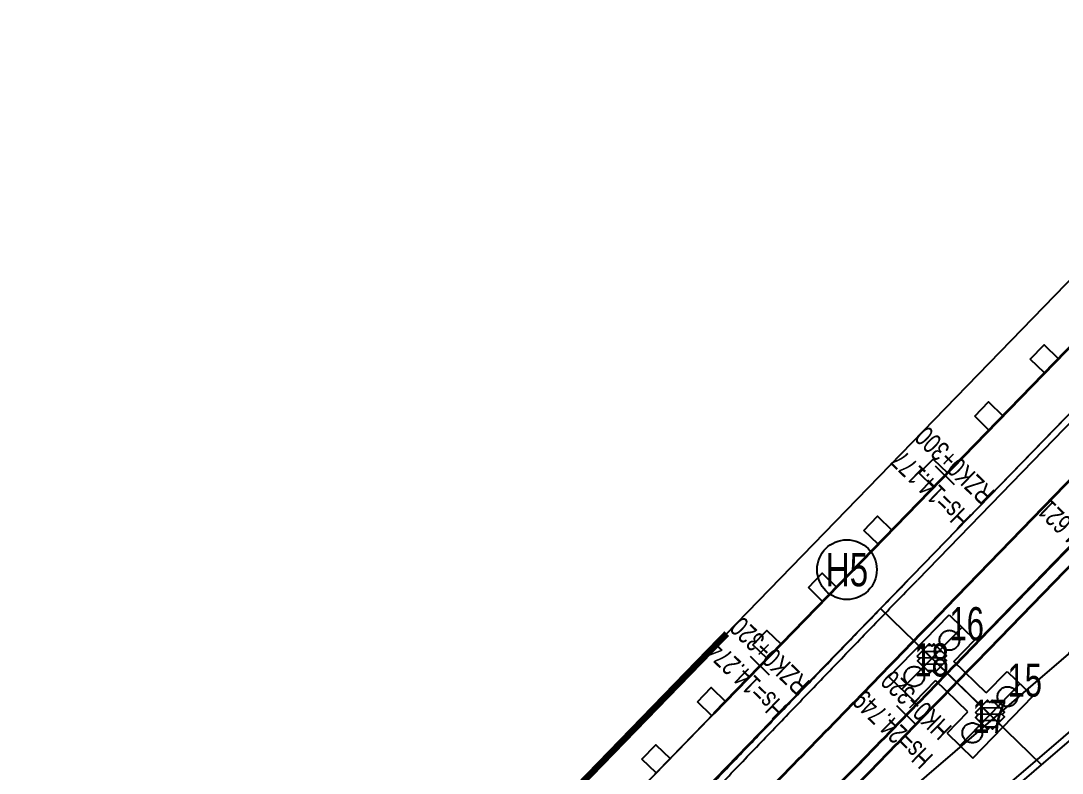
# Model space of a CAD drawing. Extents: x 0 to 558779, y 0 to 2762081.
# Drawn here: x 519707.1 to 519785.6, y 2757803.7 to 2757860.4 of the extents above; entities that cross this region are included whole.
import ezdxf
from ezdxf.enums import TextEntityAlignment as Align

# ---------------------------------------------------------------- set-up
doc = ezdxf.new("R2010")
doc.units = 0
doc.header["$LTSCALE"] = 20
for name, pattern in [('CENTER', [2, 1.25, -0.25, 0.25, -0.25]), ('DASHED', [19.049999999999997, 12.7, -6.349999999999999]), ('HIDDEN', [0.375, 0.25, -0.125])]:
    doc.linetypes.add(name, pattern=pattern)
for name, color, linetype in [('B-标线', 8, 'Continuous'), ('DL-中心线', 10, 'Continuous'), ('DL-人行道边线', 1, 'Continuous'), ('DL-挡墙范围', 2, 'HIDDEN'), ('DL-树池', 110, 'Continuous'), ('DL-非机动车道边线', 6, 'Continuous'), ('L-洛秀互通匝道边线', 140, 'Continuous'), ('L-脊线', 222, 'Continuous'), ('L-辅路绿化带', 3, 'Continuous'), ('QL-分孔线', 4, 'Continuous'), ('QL-墩号', 6, 'Continuous'), ('QL-桥墩', 191, 'Continuous'), ('XW_E', 7, 'Continuous'), ('XW_H', 7, 'Continuous'), ('XW_RZ-海江左慢行', 7, 'Continuous'), ('桩号-H', 7, 'Continuous'), ('桩号-RZ-海江左慢行', 7, 'Continuous'), ('设计高-H', 7, 'Continuous'), ('设计高-RZ-海江左慢行', 7, 'Continuous'), ('设计高-地面高-H', 7, 'Continuous'), ('设计高-地面高-RZ-海江左慢行', 7, 'Continuous')]:
    doc.layers.add(name, color=color, linetype=linetype)
doc.layers.add('坐标标注', color=6, linetype='Continuous', plot=False)
doc.styles.get("Standard").update_dxf_attribs({"font": 'fsdb_e.shx', "width": 0.7, "bigfont": 'hzdx.shx'})

# ---------------------------------------------------------------- blocks, each defined once
blk = doc.blocks.new('shuchi01')
at = {"layer": 'DL-树池', "color": 3}
blk.add_lwpolyline([(-0.75, 1.5), (0.75, 1.5), (0.75, 0), (-0.75, 0)], close=True, dxfattribs=at)
blk = doc.blocks.new('17m柱式墩双排桩4根1.5')
h = blk.add_hatch()
h.set_pattern_fill('ANSI31', color=3, scale=0.15)
h.set_pattern_definition([(45, (-2.450000000024738, -0.1499999995342662), (-0.3367596045400932, 0.3367596045400933), [])])
h.paths.add_polyline_path([(-3.950000000024745, -0.6499999997672133), (-3.950000000024724, 0.6500000002329029), (-3.70000000002473, 0.6500000002329029), (-3.70000000002473, 0.9000000002329029), (-2.40000000002473, 0.9000000002329029), (-2.40000000002473, 0.6500000002329029), (-2.15000000002473, 0.6500000002329029), (-2.150000000024752, -0.6499999997670969), (-2.400000000024752, -0.6499999997670969), (-2.400000000024752, -0.8999999997670968), (-3.700000000024752, -0.8999999997672132), (-3.700000000024752, -0.6499999997672133)])
h = blk.add_hatch()
h.set_pattern_fill('ANSI31', color=3, scale=0.15)
h.set_pattern_definition([(45, (3.650000000141153, -0.1499999997670969), (-0.3367596045400932, 0.3367596045400933), [])])
h.paths.add_polyline_path([(2.150000000141146, -0.6500000000000439), (2.150000000141168, 0.6500000000000723), (2.400000000141161, 0.6500000000000723), (2.400000000141161, 0.9000000000000722), (3.700000000141161, 0.9000000000000722), (3.700000000141161, 0.6500000000000723), (3.950000000141161, 0.6500000000000723), (3.950000000141138, -0.6499999999999276), (3.700000000141138, -0.6499999999999276), (3.700000000141138, -0.8999999999999275), (2.400000000141139, -0.9000000000000438), (2.400000000141139, -0.6500000000000439)])
at = {"layer": 'QL-桥墩', "color": 1}
for p, q in [((-4.400000000030559, 3.25), (-1.700000000018917, 3.25)), ((-4.400000000088767, -3.249999999534338), (-4.400000000030559, 3.25)), ((-1.700000000018917, 1), (-1.700000000018917, 3.25)), ((1.70000000019354, 3.25), (4.400000000146973, 3.25)), ((1.70000000019354, 1), (1.70000000019354, 3.25)), ((4.400000000088767, -3.249999999534338), (4.400000000146973, 3.25)), ((1.70000000019354, 1), (-1.700000000018917, 1)), ((-1.700000000077125, -3.249999999534338), (-1.700000000077125, -0.9999999995343388)), ((1.700000000135332, -0.9999999995343388), (-1.700000000077125, -0.9999999995343388)), ((1.700000000135332, -3.249999999534338), (1.700000000135332, -0.9999999995343388)), ((-4.400000000088767, -3.249999999534338), (-1.700000000077125, -3.249999999534338)), ((1.700000000135332, -3.249999999534338), (4.400000000088767, -3.249999999534338))]:
    blk.add_line(p, q, dxfattribs=at)
at = {"layer": 'QL-桥墩', "color": 3, "linetype": 'CENTER'}
for p, q in [((-3.050000000053842, -3.249999999534338), (-3.049999999995634, 3.25)), ((3.050000000112049, -3.249999999534338), (3.050000000170257, 3.25)), ((4.400000000088767, 0), (-4.400000000088767, 0))]:
    blk.add_line(p, q, dxfattribs=at)
at = {"layer": 'QL-桥墩', "color": 1}
for points in [[(-3.950000000024745, -0.6499999997672133), (-3.950000000024745, 0.6500000002329029), (-3.70000000002473, 0.6500000002329029), (-3.70000000002473, 0.9000000002329029), (-2.40000000002473, 0.9000000002329029), (-2.40000000002473, 0.6500000002329029), (-2.15000000002473, 0.6500000002329029), (-2.15000000002473, -0.6499999997670969), (-2.400000000024752, -0.6499999997670969), (-2.400000000024752, -0.8999999997670968), (-3.700000000024752, -0.8999999997670968), (-3.700000000024752, -0.6499999997672133)], [(2.150000000141146, -0.6500000000000439), (2.150000000141146, 0.6500000000000723), (2.400000000141161, 0.6500000000000723), (2.400000000141161, 0.9000000000000722), (3.700000000141161, 0.9000000000000722), (3.700000000141161, 0.6500000000000723), (3.950000000141161, 0.6500000000000723), (3.950000000141161, -0.6499999999999276), (3.700000000141138, -0.6499999999999276), (3.700000000141138, -0.8999999999999275), (2.400000000141139, -0.8999999999999275), (2.400000000141139, -0.6500000000000439)]]:
    blk.add_lwpolyline(points, close=True, dxfattribs=at)
at = {"layer": 'QL-桥墩', "color": 3, "linetype": 'DASHED'}
for centre in [(-3.049999999995634, 1.899999999906867), (3.050000000170257, 1.899999999906867), (-3.050000000053842, -1.899999999441206), (3.050000000112049, -1.899999999441206)]:
    blk.add_circle(centre, 0.75, dxfattribs=at)

msp = doc.modelspace()

# ---------------------------------------------------------------- linework, layer by layer
at = {"layer": 'B-标线', "lineweight": 35, "flags": 128}
for points in [[(519801.3586491061, 2757841.377704985), (519776.8622204041, 2757816.149091547, -0.0001929116598627), (519771.4444969128, 2757810.572305915, -0.0005787041457668), (519766.021964264, 2757805.007777466, -0.0009645071125628), (519760.5860666442, 2757799.463870553, -0.0013503103332184), (519755.1283636785, 2757793.94903154, -0.0017361139968062), (519749.640549961, 2757788.471806833, -0.0021219181465886), (519744.1144952051, 2757783.040880357, -0.0025077229639076), (519738.542285441, 2757777.665109671, -0.0028935284714258), (519732.9162655261, 2757772.353560409, -0.0032793147477122), (519727.229118409, 2757767.115570668, -0.0034721931990796), (519721.7640309318, 2757762.216954217, -0.0034721788620074), (519716.7185499701, 2757757.819455471, -0.0034721998804231), (519711.9950267776, 2757753.816745175, -0.0034721921868158), (519707.5280770817, 2757750.13689135, -0.0034722695561536), (519703.2713108979, 2757746.728370561, -0.0034721389420025)], [(519803.8697424914, 2757838.939588908), (519779.3732636301, 2757813.710923809, -0.0001929116598659), (519773.9539718285, 2757808.13252403, -0.0005787041457593), (519768.5257848537, 2757802.562193189, -0.0009645071125535), (519763.0804334925, 2757797.008644693, -0.0013503103332157), (519757.6094329477, 2757791.480368889, -0.0017361139968128), (519752.1044160414, 2757785.985974187, -0.0021219181466004), (519746.5571738883, 2757780.534225045, -0.0025077229638979), (519740.9596977224, 2757775.134078684, -0.0028935284714385), (519735.3042221867, 2757769.794720244, -0.0032793147477575), (519729.5833057493, 2757764.525628204, -0.003472193198997), (519724.0819881471, 2757759.594536565, -0.0034721788620104), (519718.9998108001, 2757755.16505365, -0.0034721998803725), (519714.2391647296, 2757751.130885006, -0.0034721921868031), (519709.7346680254, 2757747.420099785, -0.0034722695563127), (519705.4399341364, 2757743.981176857, -0.0034721389419929)], [(519804.5871977442, 2757838.242984314), (519780.0907045518, 2757813.014304455, -0.0001929116598634), (519774.6709646486, 2757807.435443478, -0.0005787041457536), (519769.2411621652, 2757801.863454825, -0.0009645071125868), (519763.793109735, 2757796.30715159, -0.0013503103332324), (519758.3183098817, 2757790.775036703, -0.0017361139968199), (519752.8083777784, 2757785.275736289, -0.002121918146599), (519747.2550820835, 2757779.818037814, -0.0025077229639178), (519741.6503869456, 2757774.410926972, -0.002893528471397), (519735.9864955184, 2757769.063623054, -0.0032793147478488), (519730.2559307036, 2757763.785644643, -0.0034721931990004), (519724.7442616683, 2757758.845274405, -0.0034721788620232), (519719.6515996624, 2757754.406653176, -0.0034721998803794), (519714.8803470435, 2757750.363496421, -0.0034721921868403), (519710.3651226149, 2757746.643873652, -0.0034722695564102), (519706.0595408045, 2757743.196264392, -0.0034721389421447)]]:
    msp.add_lwpolyline(points, format="xyb", dxfattribs=at)
at = {"layer": 'DL-中心线', "linetype": 'CENTER', "lineweight": 35, "ltscale": 5, "flags": 128}
for points in [[(519972.8560540283, 2758047.225408648), (519967.6176057326, 2758032.372211618, -0.1331082140106523), (519905.2464328923, 2757941.92879704), (519834.0243615144, 2757881.644859185, 0.0244319865149266), (519798.334686819, 2757848.311887452), (519745.3753274382, 2757793.769602046, 0.1531871002243434), (519723.8265070193, 2757750.994975526, -0.0264888816541139), (519719.2958215855, 2757730.309078949), (519694.5235847923, 2757640.304723051, -0.156370586992279), (519677.8240319666, 2757614.749623724, 0.2358019115662745), (519655.6750461131, 2757565.927316255), (519656.2844726898, 2757549.57256856, 0.1125262926384158), (519662.0269027165, 2757528.10342119, -0.1102365594900873), (519681.3724745692, 2757457.065256183, -0.1911273528178671), (519652.5742908694, 2757373.373415782, -0.0218670674201616), (519613.4818923929, 2757331.648324909, 0.0327792850955108), (519560.0534383733, 2757272.069346088, -0.0371839509956305), (519540.026832392, 2757250.128819554), (519529.5445838429, 2757240.232811462, 0.0025362034736041), (519524.3230746405, 2757235.252992563)], [(519983.2302287171, 2758043.566628817, -6.13776656214e-05), (519982.5833518215, 2758041.732940059, -0.000184132998714), (519981.9355746368, 2758039.89956919, -0.000306888337356), (519981.2859973424, 2758038.066835423, -0.0004296436852468), (519980.633721059, 2758036.235060624, -0.0005523990460862), (519979.9778483268, 2758034.40457063, -0.0006751544235736), (519979.317483594, 2758032.575696572, -0.0007979098214087), (519978.6517337182, 2758030.748776188, -0.0009206652432910001), (519977.9797084837, 2758028.92415513, -0.0010434206929201), (519977.3005211389, 2758027.102188265, -0.0011047984292958), (519976.647942028, 2758025.374339175, -0.0011047984292958), (519976.045478861, 2758023.800292852, -0.0011047984292958), (519975.481395909, 2758022.345827263, -0.0011047984292958), (519974.9478129131, 2758020.9878498, -0.0011047984292958), (519974.4391420105, 2758019.709904631, -0.0011047984292958), (519973.9512548344, 2758018.49977368, -0.0011047984292958), (519973.4810019126, 2758017.348089438, -0.0011047984292958), (519973.0259178537, 2758016.247482252, -0.0011047984292958), (519972.5840314906, 2758015.192030045, -0.0011047984292958), (519972.1537386731, 2758014.176888841, -0.0011047984292958), (519971.7337141834, 2758013.198036408, -0.0011047984292958), (519971.3228490174, 2758012.252089328, -0.0011047984292958), (519970.9202046514, 2758011.336169346, -0.0005523990460862), (519970.7217100367, 2758010.88868313, -0.1065559462043976), (519916.0295152737, 2757936.021362273, -0.0005523990460862), (519915.6635734028, 2757935.696199893, -0.0011047984292958), (519914.9134535236, 2757935.034118278, -0.0011047984292958), (519914.1372280093, 2757934.355074823, -0.0011047984292958), (519913.3324402652, 2757933.657300256, -0.0011047984292958), (519912.4962042933, 2757932.938709294, -0.0011047984292958), (519911.6250912675, 2757932.196816433, -0.0011047984292958), (519910.714974348, 2757931.42862058, -0.0011047984292958), (519909.7608112333, 2757930.630443186, -0.0011047984292958), (519908.7563308707, 2757929.797694713, -0.0011047984292958), (519907.693566958, 2757928.924526455, -0.0011047984292958), (519906.5621352482, 2757928.003290388, -0.0011047984292958), (519905.348058182, 2757927.023659537, -0.0011047984292958), (519904.031732722, 2757925.971105037, -0.0011047984292958), (519902.584125707, 2757924.824041001, -0.0010434206929201), (519901.0549481005, 2757923.623010378, -0.0009206652432910001), (519899.5210642046, 2757922.427995686, -0.0007979098214087), (519897.9830817172, 2757921.238260061, -0.0006751544235736), (519896.4416006102, 2757920.053060544, -0.0005523990460862), (519894.8972142055, 2757918.871648977, -0.0004296436852468), (519893.3505102637, 2757917.693272899, -0.000306888337356), (519891.802072084, 2757916.517176421, -0.000184132998714), (519890.2524796119, 2757915.342601095, -6.13776656214e-05), (519888.702310554, 2757914.16878677, 2.70061728461e-05), (519887.1520877003, 2757912.995043487, 8.10185186958e-05), (519885.602118475, 2757911.82096531, 0.0001350308650182), (519884.0526567241, 2757910.646217512, 0.0001890432121285), (519882.5039567275, 2757909.470465694, 0.0002430555603418), (519880.956273415, 2757908.293375951, 0.0002970679099733), (519879.4098625828, 2757907.114615037, 0.000351080261338), (519877.8649811089, 2757905.933850536, 0.0004050926147512), (519876.3218871672, 2757904.750751023, 0.0004591049705279), (519874.7808404407, 2757903.56498624, 0.0004861111494011), (519873.3191735224, 2757902.435890908, 0.0004861111494011), (519871.9873818128, 2757901.402973552, 0.0004861111494011), (519870.7565307161, 2757900.444501591, 0.0004861111494011), (519869.6070941556, 2757899.545829243, 0.0004861111494011), (519868.5251566343, 2757898.696533284, 0.0004861111494011), (519867.5003851891, 2757897.888884513, 0.0004861111494011), (519866.5248567143, 2757897.116964421, 0.0004861111494011), (519865.5923371067, 2757896.376122523, 0.0004861111494011), (519864.6978160757, 2757895.662626367, 0.0004861111494011), (519863.8371948103, 2757894.973426683, 0.0004861111494011), (519863.0070692502, 2757894.305994512, 0.0004861111494011), (519862.2045754526, 2757893.658205067, 0.0004861111494011), (519861.4272765968, 2757893.028252927, 0.0002430555603418), (519861.0474093697, 2757892.71947308, 0.0192772896442469), (519832.1126070613, 2757867.26110237, 0.0002777777849223), (519831.7073461036, 2757866.8753977, 0.0005555556127115), (519830.8803873381, 2757866.085707239, 0.0005555556127115), (519830.0297771464, 2757865.269809042, 0.0005555556127115), (519829.153131025, 2757864.425188298, 0.0005555556127115), (519828.2476428949, 2757863.548890028, 0.0005555556127115), (519827.3099731668, 2757862.63740271, 0.0005555556127115), (519826.3360954786, 2757861.686499039, 0.0005555556127115), (519825.321081769, 2757860.691012761, 0.0005555556127115), (519824.2587923735, 2757859.644517097, 0.0005555556127115), (519823.1414141997, 2757858.538845833, 0.0005555556127115), (519821.9587446949, 2757857.363351273, 0.0005555556127115), (519820.6970263722, 2757856.103697216, 0.0005555556127115), (519819.3369301058, 2757854.73977171, 0.0005555556127115), (519817.8497763211, 2757853.241778636, 0.0005246914061741), (519816.2875582315, 2757851.66135324, 0.0004629629960393), (519814.728464952, 2757850.077845002, 0.0004012345894327), (519813.1721108723, 2757848.491644346, 0.0003395061858838), (519811.6181083793, 2757846.903139673, 0.0002777777849223), (519810.0660681475, 2757845.312717648, 0.0002160493860776), (519808.5155994283, 2757843.720763488, 0.0001543209888794), (519806.966310336, 2757842.127661245, 9.25925928572e-05), (519805.4178081338, 2757840.533794099, 3.08641975407e-05), (519803.8696995184, 2757838.939544648), (519779.3735573014, 2757813.711226258, -0.0001929013633002), (519773.9539718675, 2757808.13252407, -0.0005787041473248), (519768.5257848537, 2757802.562193189, -0.0009645071036225), (519763.0804334926, 2757797.008644693, -0.0013503103470422), (519757.6094329477, 2757791.48036889, -0.0017361139924331), (519752.1044160413, 2757785.985974188, -0.002121918154645), (519746.5571738884, 2757780.534225045, -0.0025077229485284), (519740.9596977223, 2757775.134078684, -0.0028935284889342), (519735.3042221867, 2757769.794720244, -0.0032793348907145), (519729.5832703473, 2757764.525596024, -0.0034722384505116), (519724.081942001, 2757759.594495776, -0.0034722384505116), (519718.9997732471, 2757755.165021376, -0.0034722384505116), (519714.2391436027, 2757751.130867353, -0.0034722384505116), (519709.7346394559, 2757747.420076581, -0.0034722384505116), (519705.4399857229, 2757743.981217579, -0.0034722384505116), (519701.3210848123, 2757740.775991377, -0.0034722384505116), (519697.3520014998, 2757737.774949799, -0.0034722384505116), (519693.5125009, 2757734.954859337, -0.0034722384505116), (519689.7864635851, 2757732.296997386, -0.0034722384505116), (519686.1608241242, 2757729.786006595, -0.0034722384505116), (519682.6248363726, 2757727.409098722, -0.0034722384505116), (519679.1695505735, 2757725.15548578, -0.0034722384505116), (519675.7874322208, 2757723.015963748, -0.0017361139924331), (519674.1217719772, 2757721.98646552, -0.1059643193583257), (519563.4381440322, 2757682.960440644, -0.0009920638175233), (519562.3280580326, 2757682.819992409, -0.0019841295878083), (519560.0575830697, 2757682.546486582, -0.0019841295878083), (519557.715034295, 2757682.283145313, -0.0019841295878083), (519555.2935368826, 2757682.030376449, -0.0019841295878083), (519552.7849994042, 2757681.788635592, -0.0019841295878083), (519550.1797911924, 2757681.558436376, -0.0019841295878083), (519547.4663006773, 2757681.340364033, -0.0019841295878083), (519544.6303161875, 2757681.135093714, -0.0019841295878083), (519541.654133345, 2757680.943415862, -0.0019841295878083), (519538.5152252342, 2757680.766272504, -0.0019841295878083), (519535.1841811202, 2757680.604811122, -0.0019841295878083), (519531.6213522516, 2757680.460468433, -0.0019841295878083), (519527.7710494488, 2757680.335108571, -0.0019841295878083), (519523.5506739142, 2757680.231269154, -0.0018738999006268), (519519.1068727559, 2757680.156267947, -0.0016534406601984), (519514.6626507692, 2757680.11261789, -0.0014329815804915), (519510.218241994, 2757680.096401952, -0.0012125226400763), (519505.7738079028, 2757680.103701524, -0.0009920638175233), (519501.3294477578, 2757680.130597241, -0.0007716050914029), (519496.8852089795, 2757680.173169525, -0.0005511464402856), (519492.4410975141, 2757680.227498902, -0.0003306878427419), (519487.9970882034, 2757680.289666137, -0.0001102292773424), (519483.5531351539, 2757680.355752231), (519395.6916920307, 2757681.675257197)], [(519736.3970131029, 2757361.60983472, 0.0061165837414618), (519747.0823970372, 2757374.993234307, 0.05866860067478701), (519871.2186815033, 2757580.064001562, 0.0262276942430755), (519898.0769045729, 2757648.359657723, -0.0209051399802004), (519927.8377325751, 2757726.465889602, -0.0001215277783761), (519928.0311108011, 2757726.915610605, -0.0002430555603418), (519928.4270112764, 2757727.834466557, -0.0002430555603418), (519928.8360226246, 2757728.781217542, -0.0002430555603418), (519929.259405459, 2757729.758622982, -0.0002430555603418), (519929.6986409578, 2757730.769927897, -0.0002430555603418), (519930.155489172, 2757731.818991601, -0.0002430555603418), (519930.6320688152, 2757732.910463871, -0.0002430555603418), (519931.1309690808, 2757734.050031914, -0.0002430555603418), (519931.6554107676, 2757735.244776394, -0.0002430555603418), (519932.2094862383, 2757736.503701826, -0.0002430555603418), (519932.798531218, 2757737.838558715, -0.0002430555603418), (519933.4297295699, 2757739.265181347, -0.0002430555603418), (519934.1131590966, 2757740.805802058, -0.0002430555603418), (519934.8637498203, 2757742.493386374, -0.0002295524731678), (519935.6556303366, 2757744.269277468, -0.0002025462990661), (519936.449045284, 2757746.044483572, -0.0001755401252598), (519937.2438023722, 2757747.819089222, -0.0001485339517096), (519938.0397095057, 2757749.59317939, -0.0001215277783761), (519938.8365747545, 2757751.366839418, -9.45216052198e-05), (519939.6342063284, 2757753.140154965, -6.75154322014e-05), (519940.4324125482, 2757754.91321193, -4.05092592814e-05), (519941.2310018189, 2757756.686096406, -1.35030864206e-05), (519942.0297826009, 2757758.458894607, 0.0001929012369606), (519942.8281392901, 2757760.231883776, 0.0005787037683059), (519943.6237587775, 2757762.006102513, 0.0009645064719239999), (519944.4138981867, 2757763.782767707, 0.0013503094626635), (519945.1958033903, 2757765.56307084, 0.0017361128553735), (519945.9667036295, 2757767.348165182, 0.0021219167649035), (519946.7238064295, 2757769.139152853, 0.0025077213061036), (519947.4642929112, 2757770.937071721, 0.0028935265938247), (519948.1853136016, 2757772.742882105, 0.0032793327429186), (519948.8839848471, 2757774.557453256, 0.0034722361763719), (519949.524278514, 2757776.289878348, 0.0034722361763719), (519950.0865162976, 2757777.878724257, 0.0034722361763719), (519950.586431312, 2757779.356462239, 0.0034722361763719), (519951.0347342893, 2757780.744917238, 0.0034722361763719), (519951.4391248392, 2757782.059577229, 0.0034722361763719), (519951.8053698149, 2757783.311891421, 0.0034722361763719), (519952.1379293496, 2757784.510597474, 0.0034722361763719), (519952.4403432036, 2757785.662536293, 0.0034722361763719), (519952.7154810522, 2757786.773177175, 0.0034722361763719), (519952.9657111759, 2757787.846969936, 0.0034722361763719), (519953.1930179553, 2757788.887588932, 0.0034722361763719), (519953.3990860162, 2757789.898106943, 0.0034722361763719), (519953.5853619415, 2757790.881122057, 0.0017361128553735), (519953.6714764318, 2757791.363021896, 0.5897382322642627), (519858.2880169908, 2757868.254483786, 0.002232146564339), (519857.7062841795, 2757868.014211622, 0.0044643153720325), (519856.5240436857, 2757867.507227254, 0.0044643153720325), (519855.314928418, 2757866.962952131, 0.0044643153720325), (519854.0763770139, 2757866.378604885, 0.0044643153720325), (519852.805335436, 2757865.750934997, 0.0044643153720325), (519851.4981238606, 2757865.076099748, 0.0044643153720325), (519850.1502540143, 2757864.349496208, 0.0044643153720325), (519848.7561724554, 2757863.565526281, 0.0044643153720325), (519847.308889596, 2757862.717258898, 0.0044643153720325), (519845.7994256536, 2757861.795928072, 0.0044643153720325), (519844.215949768, 2757860.790156949, 0.0044643153720325), (519842.5423757228, 2757859.684698637, 0.0044643153720325), (519840.7559267937, 2757858.458264035, 0.0044643153720325), (519838.8225630785, 2757857.079464511, 0.0042162948255607), (519836.8127015186, 2757855.592753935, 0.0037202552582442), (519834.8266855252, 2757854.074325436, 0.0032242175216723), (519832.861945176, 2757852.52845717, 0.0027281813717384), (519830.9157429775, 2757850.959306143, 0.002232146564339), (519828.9852001024, 2757849.370922483, 0.0017361128553735), (519827.0673215978, 2757847.767265135, 0.0012400800007431), (519825.159020714, 2757846.152218731, 0.0007440477563509), (519823.2571425047, 2757844.529611376, 0.0002480158781012), (519821.3584868731, 2757842.903233115), (519718.447648368, 2757754.69134046)]]:
    msp.add_lwpolyline(points, format="xyb", dxfattribs=at)
at = {"layer": 'DL-人行道边线', "flags": 128}
msp.add_lwpolyline([(519795.8236435931, 2757850.75005519), (519742.8642842123, 2757796.207769783, 0.1531871002258186), (519720.3727029, 2757751.561753354, -0.0264888816542536), (519715.9213044614, 2757731.237859967), (519706.7339682318, 2757697.857738234)], format="xyb", dxfattribs=at)
at = {"layer": 'DL-挡墙范围', "ltscale": 10, "const_width": 0.5}
msp.add_lwpolyline([(519760.3458763685, 2757814.21187708), (519751.7943455078, 2757805.404745683), (519746.456744694, 2757799.907606927), (519738.9935479593, 2757791.935670304), (519735.7588637487, 2757787.85648726), (519731.6339274038, 2757781.764459349), (519728.4894488949, 2757776.178753467), (519727.104230004, 2757773.350820865), (519725.242786954, 2757769.051148902), (519723.8948088048, 2757765.441867158)], dxfattribs=at)
at = {"layer": 'DL-非机动车道边线', "flags": 128}
msp.add_lwpolyline([(519798.3341746303, 2757848.311359954), (519745.3753274382, 2757793.769602046, 0.153187100226026), (519723.8265070193, 2757750.994975526, -0.0264888816541139), (519719.2958215855, 2757730.309078949), (519710.0392428096, 2757696.677379984)], format="xyb", dxfattribs=at)
at = {"layer": 'L-洛秀互通匝道边线', "flags": 128}
for points in [[(519815.7458263111, 2757861.051991665, 0.0005555609178578), (519814.3747329341, 2757859.677038081, 0.0005555603160294), (519812.8766071034, 2757858.167992997, 0.0005246930226858), (519811.3040560627, 2757856.577114232, 0.0004629630229859), (519809.735868073, 2757854.984368864, 0.0004012345704252), (519808.1716457593, 2757853.390149082, 0.0003395061758243), (519806.6109955883, 2757851.794849138, 0.0002777778458494), (519805.0535232155, 2757850.198860637, 0.0002160493590477), (519803.4988337759, 2757848.602572823, 0.0001543209475321), (519801.946532177, 2757847.006372882, 9.25926615735e-05), (519800.3962233894, 2757845.410646226, 3.08632877484e-05), (519798.8475597143, 2757843.815825177), (519774.3514711252, 2757818.587562018)], [(519816.0994834583, 2757860.698542062, 0.0005555605197783), (519814.729175589, 2757859.324376198, 0.0005555598700174), (519813.2318334761, 2757857.816120543, 0.0005246929085259), (519811.6600205032, 2757856.225988447, 0.0004629630224794), (519810.0924821357, 2757854.633902874, 0.0004012345666596), (519808.5288218388, 2757853.040255887, 0.0003395062403094), (519806.9686465019, 2757851.445441319, 0.0002777777497349), (519805.4115621392, 2757849.849850423, 0.000216049410523), (519803.8571741797, 2757848.253872157, 0.0001543209998842), (519802.3050877597, 2757846.65789348, 9.25925432539e-05), (519800.754908014, 2757845.062299645, 3.08633892301e-05), (519799.2062833471, 2757843.467518766), (519774.7101915674, 2757818.239252322)], [(519852.3208830913, 2757860.407622363, 0.0044641471629517), (519850.9968919216, 2757859.663068558, 0.0044642843614255), (519849.6189444406, 2757858.855439817, 0.0044642270367953), (519848.1780979648, 2757857.975991157, 0.0044641885715177), (519846.662495177, 2757857.013330826, 0.0044641711570966), (519845.0560223976, 2757855.952195403, 0.0044640791815114), (519843.3359114202, 2757854.771303318, 0.0044641717381854), (519841.4680311466, 2757853.43920371, 0.0042162072444757), (519839.5192239594, 2757851.997655011, 0.0037202552585373), (519837.5864048222, 2757850.519898704, 0.0032242174657634), (519835.6672745162, 2757849.009916664, 0.0027281814210122), (519833.7593012897, 2757847.471588247, 0.0022321465171654), (519831.8597849958, 2757845.908732181, 0.0017361128728792), (519829.9658799723, 2757844.325120549, 0.0012400800004049), (519828.0746174893, 2757842.724494202, 0.0007440477498999), (519826.1829279127, 2757841.110579386, 0.0002480528878165), (519824.2873807779, 2757839.486863604), (519721.3762593569, 2757751.274728442)], [(519853.8313160629, 2757860.653858898, 0.0044642347766396), (519852.5620614344, 2757859.969634912, 0.0044642234973427), (519851.245829931, 2757859.229444449, 0.004464232223160999), (519849.8756014465, 2757858.426339384, 0.0044641831143983), (519848.4423899836, 2757857.551550667, 0.0044641289152577), (519846.9343437705, 2757856.593690096, 0.0044641588564049), (519845.3353249868, 2757855.537478555, 0.0044640666223621), (519843.6225791674, 2757854.361642967, 0.0044641499333193), (519841.7619769906, 2757853.034733883, 0.0042162079206708), (519839.819948675, 2757851.598199575, 0.0037202551956459), (519837.8930402999, 2757850.124962399, 0.0032242175219282), (519835.9789777761, 2757848.618967719, 0.0027281814051579), (519834.0752522135, 2757847.084064037, 0.0022321465785925), (519832.1791833174, 2757845.52404437, 0.0017361128523835), (519830.287942014, 2757843.94266004, 0.0012400800183928), (519828.3985726867, 2757842.343635921, 0.0007440477138048), (519826.5080151802, 2757840.730686943, 0.0002480568785622), (519824.612813564, 2757839.107267104), (519721.7016605779, 2757750.895104885)], [(519757.7377340099, 2757801.337179934, 8.60243108895e-05), (519759.1182132526, 2757802.773395994, 5.18651285511e-05), (519760.4987508851, 2757804.210465823, 1.77166277416e-05), (519761.8795478272, 2757805.648205996, -1.64198034751e-05), (519763.2608050111, 2757807.086432845, -5.05448348164e-05), (519764.6427232944, 2757808.524962355, -8.46588926986e-05), (519766.0255033706, 2757809.963610072, -0.0001187617022252), (519767.4093456808, 2757811.402190998, -0.0001528533411232), (519768.7944503248, 2757812.840519494, -0.0001869335945686), (519770.1810169709, 2757814.278409179, -0.0002210032982316), (519771.5692447668, 2757815.715672836, -0.0002550620938451), (519772.9593322481, 2757817.152122308, -0.0002889737962023), (519774.3508430051, 2757818.586915206)], [(519758.098153336, 2757800.990628481, 8.60243108826e-05), (519759.4787518031, 2757802.426968579, 5.18651285559e-05), (519760.8593612959, 2757803.864113211, 1.77166277409e-05), (519762.2401827801, 2757805.301878939, -1.64198034756e-05), (519763.6214172152, 2757806.7400821, -5.05448348105e-05), (519765.003265464, 2757808.178538707, -8.46588926956e-05), (519766.385928206, 2757809.617064349, -0.000118761702229), (519767.7696058479, 2757811.055474093, -0.0001528533411368), (519769.1544984354, 2757812.493582384, -0.0001869335945654), (519770.5408055621, 2757813.931202945, -0.0002210032982205), (519771.9287262806, 2757815.368148676, -0.0002550620938216), (519773.3184590121, 2757816.804231567, -0.0002889737961938), (519774.7095674007, 2757818.238609583, -0.0002889737961938)]]:
    msp.add_lwpolyline(points, format="xyb", dxfattribs=at)
at = {"layer": 'L-脊线'}
msp.add_lwpolyline([(519802.168257188, 2757826.453979513), (519782.8893382393, 2757809.928704299)], dxfattribs=at)
at = {"layer": 'L-辅路绿化带', "flags": 128}
msp.add_lwpolyline([(519800.8447056675, 2757845.872664719), (519747.8863706642, 2757791.331434308, 0.1531871002262525), (519727.2803111386, 2757750.428197699, -0.0264888816539638), (519722.6703387097, 2757729.380297931), (519714.634150063, 2757700.18261227)], format="xyb", dxfattribs=at)
at = {"layer": 'QL-分孔线'}
msp.add_line((519784.0471752828, 2757804.335694142), (519771.9380180764, 2757816.097031291), dxfattribs=at)
at = {"layer": 'QL-墩号'}
msp.add_circle((519769.4019452306, 2757819.025102066), 2.25, dxfattribs=at)
at = {"layer": 'XW_E', "color": 4}
msp.add_line((519821.3584868731, 2757842.903233115), (519718.447648368, 2757754.69134046), dxfattribs=at)
msp.add_line((519821.3584868731, 2757842.903233115), (519718.447648368, 2757754.69134046), dxfattribs=at)
at = {"layer": 'XW_H', "color": 4}
msp.add_line((519803.8696995184, 2757838.939544648), (519779.3735573014, 2757813.711226258), dxfattribs=at)
msp.add_line((519803.8696995184, 2757838.939544648), (519779.3735573014, 2757813.711226258), dxfattribs=at)
at = {"layer": 'XW_H', "color": 1, "flags": 128}
msp.add_lwpolyline([(519779.3735573014, 2757813.711226258), (519779.0252472435, 2757813.352506168, -6.26269109793e-05), (519776.2665060544, 2757810.511848355, -0.0001626269123311), (519773.5064854488, 2757807.672433708, -0.0002626269169355), (519770.7440509762, 2757804.835367586, -0.0003626269267924), (519767.9780710068, 2757802.001758245, -0.0004626269439018)], format="xyb", dxfattribs=at)
msp.add_lwpolyline([(519779.3735573014, 2757813.711226258), (519779.0252472435, 2757813.352506168, -6.26269109793e-05), (519776.2665060544, 2757810.511848355, -0.0001626269123311), (519773.5064854488, 2757807.672433708, -0.0002626269169355), (519770.7440509762, 2757804.835367586, -0.0003626269267924), (519767.9780710068, 2757802.001758245, -0.0004626269439018)], format="xyb", dxfattribs=at)
at = {"layer": 'XW_RZ-海江左慢行', "color": 4}
msp.add_line((519798.334686819, 2757848.311887452), (519745.3753274385, 2757793.769602046), dxfattribs=at)
msp.add_line((519798.334686819, 2757848.311887452), (519745.3753274385, 2757793.769602046), dxfattribs=at)
at = {"layer": '设计高-地面高-H'}
msp.add_line((519774.6071662592, 2757807.369840731), (519773.1733852976, 2757808.76421233), dxfattribs=at)
at = {"layer": '设计高-地面高-RZ-海江左慢行'}
for p, q in [((519777.506747588, 2757825.425908423), (519776.0718657447, 2757826.81914713)), ((519763.574360515, 2757811.077089989), (519762.1394786715, 2757812.470328697))]:
    msp.add_line(p, q, dxfattribs=at)

# ---------------------------------------------------------------- block references
at = {"layer": 'DL-树池', "rotation": 45.84360036427506}
for p in [(519784.8120779173, 2757834.385095232), (519780.6323617955, 2757830.080449703), (519776.4526456736, 2757825.775804172), (519772.2729295517, 2757821.471158642), (519768.0932134297, 2757817.166513112), (519763.9134973079, 2757812.861867582), (519759.733781186, 2757808.557222052), (519755.5540650641, 2757804.252576522)]:
    msp.add_blockref('shuchi01', p, dxfattribs=at)
at = {"layer": 'QL-桥墩', "lineweight": 35, "rotation": 315.8348051446748}
msp.add_blockref('17m柱式墩双排桩4根1.5', (519777.9925966795, 2757810.216362717), dxfattribs=at)

# ---------------------------------------------------------------- texts
at = {"layer": 'QL-墩号', "width": 0.75}
msp.add_text('H5', height=2.5, dxfattribs=at).set_placement((519769.4019452306, 2757819.025102066), align=Align.MIDDLE_CENTER)
at = {"layer": '坐标标注', "width": 0.7}
for s, p in [('16', (519777.1285140511, 2757813.704322178)), ('18', (519774.4809420404, 2757810.978453062)), ('15', (519781.5042513189, 2757809.454272372)), ('17', (519778.8566793082, 2757806.728403254))]:
    msp.add_text(s, height=2.5, dxfattribs=at).set_placement(p)
at = {"layer": '桩号-H', "width": 0.75}
msp.add_text('HK0+320', height=1.5, rotation=135.7983459038191, dxfattribs=at).set_placement((519774.0994315182, 2757808.282093674), align=Align.TOP_CENTER)
at = {"layer": '桩号-RZ-海江左慢行', "width": 0.75}
for s, p in [('RZK0+300', (519776.9982924724, 2757826.337760053)), ('RZK0+320', (519763.0659053994, 2757811.988941619))]:
    msp.add_text(s, height=1.5, rotation=135.8436003805574, dxfattribs=at).set_placement(p, align=Align.TOP_CENTER)
at = {"layer": '设计高-H', "width": 0.75}
for s, rotation, p in [('Hs=24.621', 135.8436003805574, (519787.6151630855, 2757822.199169091)), ('Hs=24.749', 135.7983459038191, (519773.6811200386, 2757807.851959387))]:
    msp.add_text(s, height=1.5, rotation=rotation, dxfattribs=at).set_placement(p, align=Align.BOTTOM_CENTER)
at = {"layer": '设计高-RZ-海江左慢行', "width": 0.75}
for s, p in [('Hs=14.177', (519776.5803208604, 2757825.9072955)), ('Hs=14.274', (519762.6479337873, 2757811.558477067))]:
    msp.add_text(s, height=1.5, rotation=135.8436003805574, dxfattribs=at).set_placement(p, align=Align.BOTTOM_CENTER)

doc.saveas('drawing.dxf')
